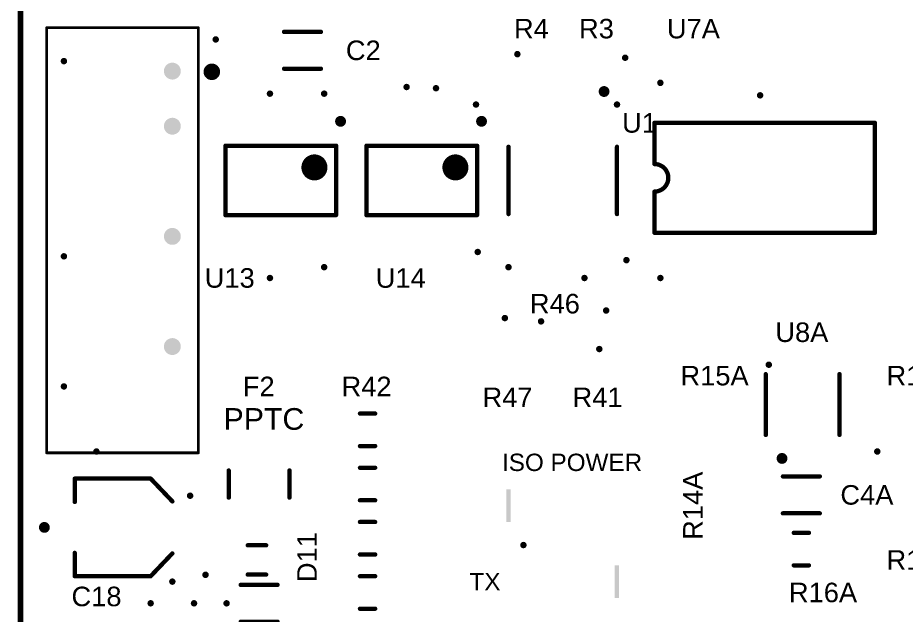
# Model space of a CAD drawing. Header units: inches. Extents: x 10 to 190, y 10 to 91.
# Drawn here: x 9.87 to 50.84, y 34.45 to 62 of the extents above; entities that cross this region are included whole.
import ezdxf

# ---------------------------------------------------------------- set-up
doc = ezdxf.new("R2010")
doc.units = ezdxf.units.IN
for name, color, linetype in [('Board Outline', 216, 'Continuous'), ('Pad Holes', 156, 'Continuous'), ('Top Overlay', 2, 'Continuous'), ('Via Holes', 16, 'Continuous')]:
    doc.layers.add(name, color=color, linetype=linetype)
doc.styles.add('Arial', font='', dxfattribs={"height": 0.2})
doc.styles.get('Arial').set_extended_font_data('Arial')

# ---------------------------------------------------------------- blocks, each defined once
blk = doc.blocks.new('FP_CC0603_DA_MFG_3')
at = {"layer": 'Top Overlay'}
for points in [[(0.85, 0.85, 0.2, 0.2, 0), (-0.85, 0.85, 0.2, 0.2, 0)], [(0.85, -0.85, 0.2, 0.2, 0), (-0.85, -0.85, 0.2, 0.2, 0)]]:
    blk.add_lwpolyline(points, format="xyseb", dxfattribs=at)
for points in [[(-0.9, 0.85, 0.1, 0.1, 1), (-0.8, 0.85, 0.1, 0.1, 1)], [(0.8, 0.85, 0.1, 0.1, 1), (0.9, 0.85, 0.1, 0.1, 1)], [(-0.9, -0.85, 0.1, 0.1, 1), (-0.8, -0.85, 0.1, 0.1, 1)], [(0.8, -0.85, 0.1, 0.1, 1), (0.9, -0.85, 0.1, 0.1, 1)]]:
    blk.add_lwpolyline(points, format="xyseb", close=True, dxfattribs=at)
blk = doc.blocks.new('B0505S_2W_11')
at = {"layer": 'Pad Holes'}
h = blk.add_hatch(color=7, dxfattribs=at)
edge = h.paths.add_edge_path()
edge.add_arc((2, 5.8), 0.39, 0, 360)
h = blk.add_hatch(color=7, dxfattribs=at)
edge = h.paths.add_edge_path()
edge.add_arc((4.54, 5.8), 0.39, 0, 360)
h = blk.add_hatch(color=7, dxfattribs=at)
edge = h.paths.add_edge_path()
edge.add_arc((9.62, 5.8), 0.39, 0, 360)
h = blk.add_hatch(color=7, dxfattribs=at)
edge = h.paths.add_edge_path()
edge.add_arc((14.7, 5.8), 0.39, 0, 360)
at = {"layer": 'Top Overlay'}
for points in [[(2.159, 7.62, 0.508, 0.508, 1), (1.905, 7.62, 0.508, 0.508, 1)], [(1.778, 7.62, 0.254, 0.254, 1), (2.032, 7.62, 0.254, 0.254, 1)], [(2.032, 7.62, 0.254, 0.254, 1), (2.286, 7.62, 0.254, 0.254, 1)], [(-0.032, 7, 0.0635, 0.0635, 1), (0.032, 7, 0.0635, 0.0635, 1)], [(-0.032, 7, 0.0635, 0.0635, 1), (0.032, 7, 0.0635, 0.0635, 1)], [(19.568, 7, 0.0635, 0.0635, 1), (19.632, 7, 0.0635, 0.0635, 1)], [(19.568, 7, 0.0635, 0.0635, 1), (19.632, 7, 0.0635, 0.0635, 1)], [(-0.032, 0, 0.0635, 0.0635, 1), (0.032, 0, 0.0635, 0.0635, 1)], [(-0.032, 0, 0.0635, 0.0635, 1), (0.032, 0, 0.0635, 0.0635, 1)], [(19.568, 0, 0.0635, 0.0635, 1), (19.632, 0, 0.0635, 0.0635, 1)], [(19.568, 0, 0.0635, 0.0635, 1), (19.632, 0, 0.0635, 0.0635, 1)]]:
    blk.add_lwpolyline(points, format="xyseb", close=True, dxfattribs=at)
for points in [[(19.6, 7, 0.127, 0.127, 0), (0, 7, 0.127, 0.127, 0)], [(0, 0, 0.127, 0.127, 0), (0, 7, 0.127, 0.127, 0)], [(19.6, 0, 0.127, 0.127, 0), (19.6, 7, 0.127, 0.127, 0)], [(19.6, 0, 0.127, 0.127, 0), (0, 0, 0.127, 0.127, 0)]]:
    blk.add_lwpolyline(points, format="xyseb", dxfattribs=at)
blk = doc.blocks.new('WL_SMCW_1206_150120__75000_21')
at = {"layer": 'Top Overlay'}
blk.add_hatch(color=2, dxfattribs=at).paths.add_polyline_path([(-2.6, -0.75), (-2.4, -0.75), (-2.4, 0.75), (-2.6, 0.75)])
blk = doc.blocks.new('RESC3216X70X50LL20T25_22')
at = {"layer": 'Top Overlay'}
for points in [[(-0.35, 0.75, 0.2, 0.2, 0), (0.35, 0.75, 0.2, 0.2, 0)], [(-0.35, -0.75, 0.2, 0.2, 0), (0.35, -0.75, 0.2, 0.2, 0)]]:
    blk.add_lwpolyline(points, format="xyseb", dxfattribs=at)
for points in [[(-0.4, 0.75, 0.1, 0.1, 1), (-0.3, 0.75, 0.1, 0.1, 1)], [(0.3, 0.75, 0.1, 0.1, 1), (0.4, 0.75, 0.1, 0.1, 1)], [(-0.4, -0.75, 0.1, 0.1, 1), (-0.3, -0.75, 0.1, 0.1, 1)], [(0.3, -0.75, 0.1, 0.1, 1), (0.4, -0.75, 0.1, 0.1, 1)]]:
    blk.add_lwpolyline(points, format="xyseb", close=True, dxfattribs=at)
blk = doc.blocks.new('RESC3216X70X50LL20T25_23')
at = {"layer": 'Top Overlay'}
for points in [[(-0.35, 0.75, 0.2, 0.2, 0), (0.35, 0.75, 0.2, 0.2, 0)], [(-0.35, -0.75, 0.2, 0.2, 0), (0.35, -0.75, 0.2, 0.2, 0)]]:
    blk.add_lwpolyline(points, format="xyseb", dxfattribs=at)
for points in [[(-0.4, 0.75, 0.1, 0.1, 1), (-0.3, 0.75, 0.1, 0.1, 1)], [(0.3, 0.75, 0.1, 0.1, 1), (0.4, 0.75, 0.1, 0.1, 1)], [(-0.4, -0.75, 0.1, 0.1, 1), (-0.3, -0.75, 0.1, 0.1, 1)], [(0.3, -0.75, 0.1, 0.1, 1), (0.4, -0.75, 0.1, 0.1, 1)]]:
    blk.add_lwpolyline(points, format="xyseb", close=True, dxfattribs=at)
blk = doc.blocks.new('RESC3216X70X50LL20T25_24')
at = {"layer": 'Top Overlay'}
for points in [[(-0.35, 0.75, 0.2, 0.2, 0), (0.35, 0.75, 0.2, 0.2, 0)], [(-0.35, -0.75, 0.2, 0.2, 0), (0.35, -0.75, 0.2, 0.2, 0)]]:
    blk.add_lwpolyline(points, format="xyseb", dxfattribs=at)
for points in [[(-0.4, 0.75, 0.1, 0.1, 1), (-0.3, 0.75, 0.1, 0.1, 1)], [(0.3, 0.75, 0.1, 0.1, 1), (0.4, 0.75, 0.1, 0.1, 1)], [(-0.4, -0.75, 0.1, 0.1, 1), (-0.3, -0.75, 0.1, 0.1, 1)], [(0.3, -0.75, 0.1, 0.1, 1), (0.4, -0.75, 0.1, 0.1, 1)]]:
    blk.add_lwpolyline(points, format="xyseb", close=True, dxfattribs=at)
blk = doc.blocks.new('RESC3216X70X50LL20T25_25')
at = {"layer": 'Top Overlay'}
for points in [[(-0.35, 0.75, 0.2, 0.2, 0), (0.35, 0.75, 0.2, 0.2, 0)], [(-0.35, -0.75, 0.2, 0.2, 0), (0.35, -0.75, 0.2, 0.2, 0)]]:
    blk.add_lwpolyline(points, format="xyseb", dxfattribs=at)
for points in [[(-0.4, 0.75, 0.1, 0.1, 1), (-0.3, 0.75, 0.1, 0.1, 1)], [(0.3, 0.75, 0.1, 0.1, 1), (0.4, 0.75, 0.1, 0.1, 1)], [(-0.4, -0.75, 0.1, 0.1, 1), (-0.3, -0.75, 0.1, 0.1, 1)], [(0.3, -0.75, 0.1, 0.1, 1), (0.4, -0.75, 0.1, 0.1, 1)]]:
    blk.add_lwpolyline(points, format="xyseb", close=True, dxfattribs=at)
blk = doc.blocks.new('WL_SMCW_1206_150120__75000_28')
at = {"layer": 'Top Overlay'}
blk.add_hatch(color=2, dxfattribs=at).paths.add_polyline_path([(-2.6, -0.75), (-2.4, -0.75), (-2.4, 0.75), (-2.6, 0.75)])
blk = doc.blocks.new('FP_FKB_MFG_42')
at = {"layer": 'Top Overlay'}
for points in [[(-2.25, 1.175, 0.2, 0.2, 0), (-2.25, 2.25, 0.2, 0.2, 0)], [(-2.25, 2.25, 0.2, 0.2, 0), (1.25, 2.25, 0.2, 0.2, 0)], [(1.25, 2.25, 0.2, 0.2, 0), (2.25, 1.2, 0.2, 0.2, 0)], [(-2.25, -2.25, 0.2, 0.2, 0), (-2.25, -1.175, 0.2, 0.2, 0)], [(1.25, -2.25, 0.2, 0.2, 0), (2.25, -1.2, 0.2, 0.2, 0)], [(-2.25, -2.25, 0.2, 0.2, 0), (1.25, -2.25, 0.2, 0.2, 0)]]:
    blk.add_lwpolyline(points, format="xyseb", dxfattribs=at)
for points in [[(-2.3, 2.25, 0.1, 0.1, 1), (-2.2, 2.25, 0.1, 0.1, 1)], [(-2.3, 2.25, 0.1, 0.1, 1), (-2.2, 2.25, 0.1, 0.1, 1)], [(1.2, 2.25, 0.1, 0.1, 1), (1.3, 2.25, 0.1, 0.1, 1)], [(1.2, 2.25, 0.1, 0.1, 1), (1.3, 2.25, 0.1, 0.1, 1)], [(-2.3, 1.175, 0.1, 0.1, 1), (-2.2, 1.175, 0.1, 0.1, 1)], [(2.2, 1.2, 0.1, 0.1, 1), (2.3, 1.2, 0.1, 0.1, 1)], [(-3.525, 0, 0.25, 0.25, 1), (-3.775, 0, 0.25, 0.25, 1)], [(-3.838, 0, 0.125, 0.125, 1), (-3.713, 0, 0.125, 0.125, 1)], [(-3.587, 0, 0.125, 0.125, 1), (-3.463, 0, 0.125, 0.125, 1)], [(-2.3, -1.175, 0.1, 0.1, 1), (-2.2, -1.175, 0.1, 0.1, 1)], [(2.2, -1.2, 0.1, 0.1, 1), (2.3, -1.2, 0.1, 0.1, 1)], [(-2.3, -2.25, 0.1, 0.1, 1), (-2.2, -2.25, 0.1, 0.1, 1)], [(-2.3, -2.25, 0.1, 0.1, 1), (-2.2, -2.25, 0.1, 0.1, 1)], [(1.2, -2.25, 0.1, 0.1, 1), (1.3, -2.25, 0.1, 0.1, 1)], [(1.2, -2.25, 0.1, 0.1, 1), (1.3, -2.25, 0.1, 0.1, 1)]]:
    blk.add_lwpolyline(points, format="xyseb", close=True, dxfattribs=at)
blk = doc.blocks.new('CA_IS3722HS_82')
at = {"layer": 'Top Overlay'}
for points in [[(-2.6, 2.755, 0.25, 0.25, 1), (-2.85, 2.755, 0.25, 0.25, 1)], [(-2.913, 2.755, 0.125, 0.125, 1), (-2.788, 2.755, 0.125, 0.125, 1)], [(-2.662, 2.755, 0.125, 0.125, 1), (-2.538, 2.755, 0.125, 0.125, 1)], [(-1.65, 2.55, 0.1, 0.1, 1), (-1.55, 2.55, 0.1, 0.1, 1)], [(-1.65, 2.55, 0.1, 0.1, 1), (-1.55, 2.55, 0.1, 0.1, 1)], [(1.55, 2.55, 0.1, 0.1, 1), (1.65, 2.55, 0.1, 0.1, 1)], [(1.55, 2.55, 0.1, 0.1, 1), (1.65, 2.55, 0.1, 0.1, 1)], [(-0.3, 1.55, 0.6, 0.6, 1), (-0.9, 1.55, 0.6, 0.6, 1)], [(-1.05, 1.55, 0.3, 0.3, 1), (-0.75, 1.55, 0.3, 0.3, 1)], [(-0.45, 1.55, 0.3, 0.3, 1), (-0.15, 1.55, 0.3, 0.3, 1)], [(-1.65, -2.55, 0.1, 0.1, 1), (-1.55, -2.55, 0.1, 0.1, 1)], [(-1.65, -2.55, 0.1, 0.1, 1), (-1.55, -2.55, 0.1, 0.1, 1)], [(1.55, -2.55, 0.1, 0.1, 1), (1.65, -2.55, 0.1, 0.1, 1)], [(1.55, -2.55, 0.1, 0.1, 1), (1.65, -2.55, 0.1, 0.1, 1)]]:
    blk.add_lwpolyline(points, format="xyseb", close=True, dxfattribs=at)
for points in [[(-1.6, -2.55, 0.2, 0.2, 0), (-1.6, 2.55, 0.2, 0.2, 0)], [(1.6, 2.55, 0.2, 0.2, 0), (-1.6, 2.55, 0.2, 0.2, 0)], [(1.6, -2.55, 0.2, 0.2, 0), (1.6, 2.55, 0.2, 0.2, 0)], [(1.6, -2.55, 0.2, 0.2, 0), (-1.6, -2.55, 0.2, 0.2, 0)]]:
    blk.add_lwpolyline(points, format="xyseb", dxfattribs=at)
blk = doc.blocks.new('CA_IS3722HS_83')
at = {"layer": 'Top Overlay'}
for points in [[(-2.6, 2.755, 0.25, 0.25, 1), (-2.85, 2.755, 0.25, 0.25, 1)], [(-2.913, 2.755, 0.125, 0.125, 1), (-2.788, 2.755, 0.125, 0.125, 1)], [(-2.662, 2.755, 0.125, 0.125, 1), (-2.538, 2.755, 0.125, 0.125, 1)], [(-1.65, 2.55, 0.1, 0.1, 1), (-1.55, 2.55, 0.1, 0.1, 1)], [(-1.65, 2.55, 0.1, 0.1, 1), (-1.55, 2.55, 0.1, 0.1, 1)], [(1.55, 2.55, 0.1, 0.1, 1), (1.65, 2.55, 0.1, 0.1, 1)], [(1.55, 2.55, 0.1, 0.1, 1), (1.65, 2.55, 0.1, 0.1, 1)], [(-0.3, 1.55, 0.6, 0.6, 1), (-0.9, 1.55, 0.6, 0.6, 1)], [(-1.05, 1.55, 0.3, 0.3, 1), (-0.75, 1.55, 0.3, 0.3, 1)], [(-0.45, 1.55, 0.3, 0.3, 1), (-0.15, 1.55, 0.3, 0.3, 1)], [(-1.65, -2.55, 0.1, 0.1, 1), (-1.55, -2.55, 0.1, 0.1, 1)], [(-1.65, -2.55, 0.1, 0.1, 1), (-1.55, -2.55, 0.1, 0.1, 1)], [(1.55, -2.55, 0.1, 0.1, 1), (1.65, -2.55, 0.1, 0.1, 1)], [(1.55, -2.55, 0.1, 0.1, 1), (1.65, -2.55, 0.1, 0.1, 1)]]:
    blk.add_lwpolyline(points, format="xyseb", close=True, dxfattribs=at)
for points in [[(-1.6, -2.55, 0.2, 0.2, 0), (-1.6, 2.55, 0.2, 0.2, 0)], [(1.6, 2.55, 0.2, 0.2, 0), (-1.6, 2.55, 0.2, 0.2, 0)], [(1.6, -2.55, 0.2, 0.2, 0), (1.6, 2.55, 0.2, 0.2, 0)], [(1.6, -2.55, 0.2, 0.2, 0), (-1.6, -2.55, 0.2, 0.2, 0)]]:
    blk.add_lwpolyline(points, format="xyseb", dxfattribs=at)
blk = doc.blocks.new('FP_C04_091_OT_IPC_A_93')
at = {"layer": 'Top Overlay'}
for points in [[(-1.4, 1.7, 0.2, 0.2, 0), (1.4, 1.7, 0.2, 0.2, 0)], [(-1.4, -1.7, 0.2, 0.2, 0), (1.4, -1.7, 0.2, 0.2, 0)]]:
    blk.add_lwpolyline(points, format="xyseb", dxfattribs=at)
for points in [[(-1.45, 1.7, 0.1, 0.1, 1), (-1.35, 1.7, 0.1, 0.1, 1)], [(1.35, 1.7, 0.1, 0.1, 1), (1.45, 1.7, 0.1, 0.1, 1)], [(-2.36, 0.95, 0.25, 0.25, 1), (-2.61, 0.95, 0.25, 0.25, 1)], [(-2.673, 0.95, 0.125, 0.125, 1), (-2.548, 0.95, 0.125, 0.125, 1)], [(-2.423, 0.95, 0.125, 0.125, 1), (-2.298, 0.95, 0.125, 0.125, 1)], [(-1.45, -1.7, 0.1, 0.1, 1), (-1.35, -1.7, 0.1, 0.1, 1)], [(1.35, -1.7, 0.1, 0.1, 1), (1.45, -1.7, 0.1, 0.1, 1)]]:
    blk.add_lwpolyline(points, format="xyseb", close=True, dxfattribs=at)
blk = doc.blocks.new('NSI1200DDBR_97')
at = {"layer": 'Top Overlay'}
for points in [[(2.085, 1.27, 0.2, 0.2, 0), (2.085, -8.89, 0.2, 0.2, 0)], [(2.085, 1.27, 0.2, 0.2, 0), (3.985, 1.27, 0.2, 0.2, 0)], [(5.255, 1.27, 0.2, 0.2, -1), (3.985, 1.27, 0.2, 0.2, 0)], [(5.255, 1.27, 0.2, 0.2, 0), (7.155, 1.27, 0.2, 0.2, 0)], [(7.155, 1.27, 0.2, 0.2, 0), (7.155, -8.89, 0.2, 0.2, 0)], [(2.085, -8.89, 0.2, 0.2, 0), (7.155, -8.89, 0.2, 0.2, 0)]]:
    blk.add_lwpolyline(points, format="xyseb", dxfattribs=at)
for points in [[(2.035, 1.27, 0.1, 0.1, 1), (2.135, 1.27, 0.1, 0.1, 1)], [(2.035, 1.27, 0.1, 0.1, 1), (2.135, 1.27, 0.1, 0.1, 1)], [(3.935, 1.27, 0.1, 0.1, 1), (4.035, 1.27, 0.1, 0.1, 1)], [(3.935, 1.27, 0.1, 0.1, 1), (4.035, 1.27, 0.1, 0.1, 1)], [(5.205, 1.27, 0.1, 0.1, 1), (5.305, 1.27, 0.1, 0.1, 1)], [(5.205, 1.27, 0.1, 0.1, 1), (5.305, 1.27, 0.1, 0.1, 1)], [(7.105, 1.27, 0.1, 0.1, 1), (7.205, 1.27, 0.1, 0.1, 1)], [(7.105, 1.27, 0.1, 0.1, 1), (7.205, 1.27, 0.1, 0.1, 1)], [(2.035, -8.89, 0.1, 0.1, 1), (2.135, -8.89, 0.1, 0.1, 1)], [(2.035, -8.89, 0.1, 0.1, 1), (2.135, -8.89, 0.1, 0.1, 1)], [(7.105, -8.89, 0.1, 0.1, 1), (7.205, -8.89, 0.1, 0.1, 1)], [(7.105, -8.89, 0.1, 0.1, 1), (7.205, -8.89, 0.1, 0.1, 1)]]:
    blk.add_lwpolyline(points, format="xyseb", close=True, dxfattribs=at)
blk = doc.blocks.new('FP_D0008A_MFG_103')
at = {"layer": 'Top Overlay'}
for points in [[(1.55, 2.5, 0.2, 0.2, 0), (-1.55, 2.5, 0.2, 0.2, 0)], [(1.55, -2.5, 0.2, 0.2, 0), (-1.55, -2.5, 0.2, 0.2, 0)]]:
    blk.add_lwpolyline(points, format="xyseb", dxfattribs=at)
for points in [[(-1.6, 2.5, 0.1, 0.1, 1), (-1.5, 2.5, 0.1, 0.1, 1)], [(1.5, 2.5, 0.1, 0.1, 1), (1.6, 2.5, 0.1, 0.1, 1)], [(-3.975, 1.905, 0.25, 0.25, 1), (-4.225, 1.905, 0.25, 0.25, 1)], [(-4.287, 1.905, 0.125, 0.125, 1), (-4.163, 1.905, 0.125, 0.125, 1)], [(-4.037, 1.905, 0.125, 0.125, 1), (-3.912, 1.905, 0.125, 0.125, 1)], [(-1.6, -2.5, 0.1, 0.1, 1), (-1.5, -2.5, 0.1, 0.1, 1)], [(1.5, -2.5, 0.1, 0.1, 1), (1.6, -2.5, 0.1, 0.1, 1)]]:
    blk.add_lwpolyline(points, format="xyseb", close=True, dxfattribs=at)
blk = doc.blocks.new('RESC3216X70X50LL20T25_144')
at = {"layer": 'Top Overlay'}
for points in [[(0.35, 0.75, 0.2, 0.2, 0), (-0.35, 0.75, 0.2, 0.2, 0)], [(0.35, -0.75, 0.2, 0.2, 0), (-0.35, -0.75, 0.2, 0.2, 0)]]:
    blk.add_lwpolyline(points, format="xyseb", dxfattribs=at)
for points in [[(-0.4, 0.75, 0.1, 0.1, 1), (-0.3, 0.75, 0.1, 0.1, 1)], [(0.3, 0.75, 0.1, 0.1, 1), (0.4, 0.75, 0.1, 0.1, 1)], [(-0.4, -0.75, 0.1, 0.1, 1), (-0.3, -0.75, 0.1, 0.1, 1)], [(0.3, -0.75, 0.1, 0.1, 1), (0.4, -0.75, 0.1, 0.1, 1)]]:
    blk.add_lwpolyline(points, format="xyseb", close=True, dxfattribs=at)
blk = doc.blocks.new('FP_MF_USMF_MFG_181')
at = {"layer": 'Top Overlay'}
for points in [[(0.625, 1.4, 0.2, 0.2, 0), (-0.625, 1.4, 0.2, 0.2, 0)], [(0.625, -1.4, 0.2, 0.2, 0), (-0.625, -1.4, 0.2, 0.2, 0)]]:
    blk.add_lwpolyline(points, format="xyseb", dxfattribs=at)
for points in [[(-0.675, 1.4, 0.1, 0.1, 1), (-0.575, 1.4, 0.1, 0.1, 1)], [(0.575, 1.4, 0.1, 0.1, 1), (0.675, 1.4, 0.1, 0.1, 1)], [(-0.675, -1.4, 0.1, 0.1, 1), (-0.575, -1.4, 0.1, 0.1, 1)], [(0.575, -1.4, 0.1, 0.1, 1), (0.675, -1.4, 0.1, 0.1, 1)]]:
    blk.add_lwpolyline(points, format="xyseb", close=True, dxfattribs=at)
blk = doc.blocks.new('FP_SOD323_CA_MFG_197')
at = {"layer": 'Top Overlay'}
for points in [[(-0.425, 0.675, 0.2, 0.2, 0), (0.425, 0.675, 0.2, 0.2, 0)], [(-0.425, -0.675, 0.2, 0.2, 0), (0.425, -0.675, 0.2, 0.2, 0)]]:
    blk.add_lwpolyline(points, format="xyseb", dxfattribs=at)
for points in [[(-0.475, 0.675, 0.1, 0.1, 1), (-0.375, 0.675, 0.1, 0.1, 1)], [(0.375, 0.675, 0.1, 0.1, 1), (0.475, 0.675, 0.1, 0.1, 1)], [(-0.475, -0.675, 0.1, 0.1, 1), (-0.375, -0.675, 0.1, 0.1, 1)], [(0.375, -0.675, 0.1, 0.1, 1), (0.475, -0.675, 0.1, 0.1, 1)]]:
    blk.add_lwpolyline(points, format="xyseb", close=True, dxfattribs=at)
blk = doc.blocks.new('FP_CC0603_DA_MFG_223')
at = {"layer": 'Top Overlay'}
for points in [[(0.85, 0.85, 0.2, 0.2, 0), (-0.85, 0.85, 0.2, 0.2, 0)], [(0.85, -0.85, 0.2, 0.2, 0), (-0.85, -0.85, 0.2, 0.2, 0)]]:
    blk.add_lwpolyline(points, format="xyseb", dxfattribs=at)
for points in [[(-0.9, 0.85, 0.1, 0.1, 1), (-0.8, 0.85, 0.1, 0.1, 1)], [(0.8, 0.85, 0.1, 0.1, 1), (0.9, 0.85, 0.1, 0.1, 1)], [(-0.9, -0.85, 0.1, 0.1, 1), (-0.8, -0.85, 0.1, 0.1, 1)], [(0.8, -0.85, 0.1, 0.1, 1), (0.9, -0.85, 0.1, 0.1, 1)]]:
    blk.add_lwpolyline(points, format="xyseb", close=True, dxfattribs=at)
blk = doc.blocks.new('FP_CC0603_DA_MFG_235')
at = {"layer": 'Top Overlay'}
for points in [[(-0.85, 0.85, 0.2, 0.2, 0), (0.85, 0.85, 0.2, 0.2, 0)], [(-0.85, -0.85, 0.2, 0.2, 0), (0.85, -0.85, 0.2, 0.2, 0)]]:
    blk.add_lwpolyline(points, format="xyseb", dxfattribs=at)
for points in [[(-0.9, 0.85, 0.1, 0.1, 1), (-0.8, 0.85, 0.1, 0.1, 1)], [(0.8, 0.85, 0.1, 0.1, 1), (0.9, 0.85, 0.1, 0.1, 1)], [(-0.9, -0.85, 0.1, 0.1, 1), (-0.8, -0.85, 0.1, 0.1, 1)], [(0.8, -0.85, 0.1, 0.1, 1), (0.9, -0.85, 0.1, 0.1, 1)]]:
    blk.add_lwpolyline(points, format="xyseb", close=True, dxfattribs=at)

msp = doc.modelspace()

# ---------------------------------------------------------------- hatches: boundary and pattern name
at = {"layer": 'Via Holes'}
h = msp.add_hatch(color=7, dxfattribs=at)
edge = h.paths.add_edge_path()
edge.add_arc((19, 61), 0.15, 0, 360)
h = msp.add_hatch(color=7, dxfattribs=at)
edge = h.paths.add_edge_path()
edge.add_arc((32.907, 60.323), 0.15, 0, 360)
h = msp.add_hatch(color=7, dxfattribs=at)
edge = h.paths.add_edge_path()
edge.add_arc((37.877, 60.156), 0.15, 0, 360)
h = msp.add_hatch(color=7, dxfattribs=at)
edge = h.paths.add_edge_path()
edge.add_arc((12, 60), 0.15, 0, 360)
h = msp.add_hatch(color=7, dxfattribs=at)
edge = h.paths.add_edge_path()
edge.add_arc((39.5, 59), 0.15, 0, 360)
h = msp.add_hatch(color=7, dxfattribs=at)
edge = h.paths.add_edge_path()
edge.add_arc((21.5, 58.5), 0.15, 0, 360)
h = msp.add_hatch(color=7, dxfattribs=at)
edge = h.paths.add_edge_path()
edge.add_arc((24, 58.5), 0.15, 0, 360)
h = msp.add_hatch(color=7, dxfattribs=at)
edge = h.paths.add_edge_path()
edge.add_arc((27.8, 58.807), 0.15, 0, 360)
h = msp.add_hatch(color=7, dxfattribs=at)
edge = h.paths.add_edge_path()
edge.add_arc((29.156, 58.753), 0.15, 0, 360)
h = msp.add_hatch(color=7, dxfattribs=at)
edge = h.paths.add_edge_path()
edge.add_arc((44.1, 58.424), 0.15, 0, 360)
h = msp.add_hatch(color=7, dxfattribs=at)
edge = h.paths.add_edge_path()
edge.add_arc((31, 58), 0.15, 0, 360)
h = msp.add_hatch(color=7, dxfattribs=at)
edge = h.paths.add_edge_path()
edge.add_arc((37.5, 58), 0.15, 0, 360)
h = msp.add_hatch(color=7, dxfattribs=at)
edge = h.paths.add_edge_path()
edge.add_arc((31.078, 51.2), 0.15, 0, 360)
h = msp.add_hatch(color=7, dxfattribs=at)
edge = h.paths.add_edge_path()
edge.add_arc((12, 51), 0.15, 0, 360)
h = msp.add_hatch(color=7, dxfattribs=at)
edge = h.paths.add_edge_path()
edge.add_arc((37.935, 50.824), 0.15, 0, 360)
h = msp.add_hatch(color=7, dxfattribs=at)
edge = h.paths.add_edge_path()
edge.add_arc((24, 50.5), 0.15, 0, 360)
h = msp.add_hatch(color=7, dxfattribs=at)
edge = h.paths.add_edge_path()
edge.add_arc((32.5, 50.5), 0.15, 0, 360)
h = msp.add_hatch(color=7, dxfattribs=at)
edge = h.paths.add_edge_path()
edge.add_arc((21.5, 50), 0.15, 0, 360)
h = msp.add_hatch(color=7, dxfattribs=at)
edge = h.paths.add_edge_path()
edge.add_arc((36, 50), 0.15, 0, 360)
h = msp.add_hatch(color=7, dxfattribs=at)
edge = h.paths.add_edge_path()
edge.add_arc((39.5, 50), 0.15, 0, 360)
h = msp.add_hatch(color=7, dxfattribs=at)
edge = h.paths.add_edge_path()
edge.add_arc((37, 48.5), 0.15, 0, 360)
h = msp.add_hatch(color=7, dxfattribs=at)
edge = h.paths.add_edge_path()
edge.add_arc((32.329, 48.152), 0.15, 0, 360)
h = msp.add_hatch(color=7, dxfattribs=at)
edge = h.paths.add_edge_path()
edge.add_arc((34, 48), 0.15, 0, 360)
h = msp.add_hatch(color=7, dxfattribs=at)
edge = h.paths.add_edge_path()
edge.add_arc((36.684, 46.724), 0.15, 0, 360)
h = msp.add_hatch(color=7, dxfattribs=at)
edge = h.paths.add_edge_path()
edge.add_arc((44.5, 46), 0.15, 0, 360)
h = msp.add_hatch(color=7, dxfattribs=at)
edge = h.paths.add_edge_path()
edge.add_arc((12, 45), 0.15, 0, 360)
h = msp.add_hatch(color=7, dxfattribs=at)
edge = h.paths.add_edge_path()
edge.add_arc((13.5, 42), 0.15, 0, 360)
h = msp.add_hatch(color=7, dxfattribs=at)
edge = h.paths.add_edge_path()
edge.add_arc((49.5, 42), 0.15, 0, 360)
h = msp.add_hatch(color=7, dxfattribs=at)
edge = h.paths.add_edge_path()
edge.add_arc((17.82, 39.96), 0.15, 0, 360)
h = msp.add_hatch(color=7, dxfattribs=at)
edge = h.paths.add_edge_path()
edge.add_arc((33.186, 37.686), 0.15, 0, 360)
h = msp.add_hatch(color=7, dxfattribs=at)
edge = h.paths.add_edge_path()
edge.add_arc((18.53, 36.314), 0.15, 0, 360)
h = msp.add_hatch(color=7, dxfattribs=at)
edge = h.paths.add_edge_path()
edge.add_arc((17, 36), 0.15, 0, 360)
h = msp.add_hatch(color=7, dxfattribs=at)
edge = h.paths.add_edge_path()
edge.add_arc((16, 35), 0.15, 0, 360)
h = msp.add_hatch(color=7, dxfattribs=at)
edge = h.paths.add_edge_path()
edge.add_arc((18, 35), 0.15, 0, 360)
h = msp.add_hatch(color=7, dxfattribs=at)
edge = h.paths.add_edge_path()
edge.add_arc((19.5, 35), 0.15, 0, 360)

# ---------------------------------------------------------------- linework, layer by layer
at = {"layer": 'Board Outline'}
msp.add_lwpolyline([(10, 10, 0.254, 0.254, 0), (10, 90, 0.254, 0.254, 0)], format="xyseb", dxfattribs=at)

# ---------------------------------------------------------------- block references
for name, p, rotation in [('B0505S_2W_11', (11.2, 61.54), 270), ('FP_CC0603_DA_MFG_3', (23, 60.5), 180), ('FP_D0008A_MFG_103', (35, 54.5), 270), ('CA_IS3722HS_83', (22, 54.5), 270), ('CA_IS3722HS_82', (28.5, 54.5), 270), ('NSI1200DDBR_97', (40.5, 50), 90), ('FP_C04_091_OT_IPC_A_93', (46.059, 44.166), 90), ('FP_MF_USMF_MFG_181', (21, 40.5), 270), ('FP_CC0603_DA_MFG_223', (46, 40), 180), ('RESC3216X70X50LL20T25_144', (46, 37.5), 180), ('WL_SMCW_1206_150120__75000_21', (35, 36), 180)]:
    msp.add_blockref(name, p, dxfattribs=dict(rotation=rotation))
for name, p in [('RESC3216X70X50LL20T25_25', (26, 43)), ('RESC3216X70X50LL20T25_24', (26, 40.5)), ('FP_FKB_MFG_42', (14.75, 38.5)), ('WL_SMCW_1206_150120__75000_28', (35, 39.5)), ('RESC3216X70X50LL20T25_23', (26, 38)), ('FP_SOD323_CA_MFG_197', (20.9, 37)), ('RESC3216X70X50LL20T25_22', (26, 35.5)), ('FP_CC0603_DA_MFG_235', (21, 35))]:
    msp.add_blockref(name, p)

# ---------------------------------------------------------------- texts
at = {"layer": 'Top Overlay', "style": 'Arial'}
for s, height, p in [('R4', 0.9, (32.75, 61.05)), ('R3', 0.9, (35.75, 61.05)), ('U7A', 0.9, (39.8, 61.05)), ('C2', 0.9, (25, 60.05)), ('U1', 0.9, (37.734, 56.703)), ('U13', 0.9, (18.491, 49.553)), ('U14', 0.9, (26.375, 49.55)), ('R46', 0.9, (33.483, 48.368)), ('U8A', 0.9, (44.8, 47.05)), ('R15A', 0.9, (40.426, 45.05)), ('R15B', 0.9, (49.926, 45.05)), ('F2', 0.9, (20.25, 44.55)), ('R42', 0.9, (24.8, 44.55)), ('R47', 0.9, (31.3, 44.05)), ('R41', 0.9, (35.45, 44.05)), ('PPTC', 1, (19.36, 43)), ('C4A', 0.9, (47.8, 39.55)), ('R14B', 0.9, (49.926, 36.55)), ('C18', 0.9, (12.35, 34.866)), ('R16A', 0.9, (45.426, 35.05))]:
    msp.add_text(s, height=height, dxfattribs=at).set_placement(p)
for s, height, rotation, p in [('ISO POWER', 0.8, 360, (32.2, 41.1)), ('R14A', 0.9, 90, (41.45, 37.926)), ('D11', 0.9, 90, (23.658, 35.976)), ('TX', 0.8, 360, (30.7, 35.6))]:
    msp.add_text(s, height=height, rotation=rotation, dxfattribs=at).set_placement(p)

doc.saveas('drawing.dxf')
